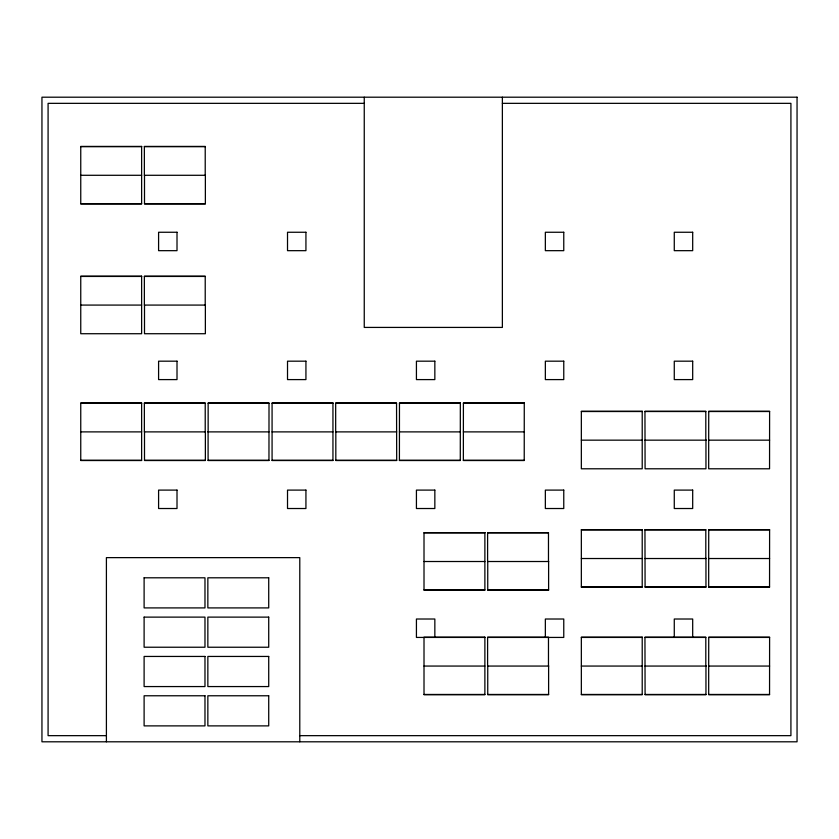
<?xml version="1.0" encoding="UTF-8"?>
<svg xmlns="http://www.w3.org/2000/svg" width="839" height="839" viewBox="0 0 839 839"><rect width="100%" height="100%" fill="white"/><g stroke="black" fill="none" stroke-linecap="round" stroke-linejoin="round"><path stroke-width="1.26" d="M364.252 103.344L48.085 103.344L48.085 735.656L106.406 735.656M502.372 103.344L790.915 103.344L790.915 735.656L299.785 735.656M80.754 146.657L141.623 146.657M144.36 146.657L205.219 146.657M80.754 175.288L141.623 175.288M205.366 175.288L144.36 175.288L144.36 146.416L205.219 146.416L205.219 175.288M80.754 203.688L141.623 203.688M144.497 203.688L205.366 203.688M80.754 276.44L141.623 276.44M144.36 276.44L205.219 276.44M80.754 305.081L141.623 305.081M205.366 305.081L144.36 305.081L144.36 276.209L205.219 276.209L205.219 305.081M80.754 403.244L141.623 403.244M144.36 403.244L205.219 403.244M208.145 403.244L269.015 403.244M272.077 403.244L332.947 403.244M335.673 403.244L396.543 403.244M399.469 403.244L460.338 403.244M463.401 403.244L524.27 403.244M581.343 411.519L642.213 411.519M644.95 411.519L705.809 411.519M708.735 411.519L769.604 411.519M80.754 431.886L141.623 431.886M205.366 431.886L144.36 431.886L144.36 403.014L205.219 403.014L205.219 431.886M208.093 431.886L269.015 431.886M272.077 431.886L332.947 431.886M396.69 431.886L335.673 431.886L335.673 403.014L396.543 403.014L396.69 460.527L335.82 460.527L335.82 431.655M399.416 431.886L460.338 431.886M463.359 431.886L524.27 431.886M581.343 440.16L642.213 440.16M644.95 440.16L705.956 440.16M769.604 440.16L708.682 440.16L708.735 411.278L769.604 411.278L769.552 468.791L708.682 468.791L708.682 439.919M80.754 460.286L141.623 460.286M144.497 460.286L205.366 460.286M208.093 460.286L268.962 460.286M272.077 460.286L332.947 460.286M335.82 460.286L396.69 460.286M399.416 460.286L460.286 460.286M463.359 460.286L524.228 460.286M581.343 529.891L642.213 529.891M644.95 529.891L705.809 529.891M708.735 529.891L769.604 529.891M424.01 532.87L484.879 532.87M487.606 532.87L548.475 532.87M581.343 558.522L642.213 558.522M644.95 558.522L705.956 558.522M769.604 558.522L708.682 558.522L708.735 529.65L769.604 529.65L769.552 587.164L708.682 587.164L708.682 558.292M424.01 561.511L484.879 561.511M548.612 561.511L487.606 561.511L487.606 532.639L548.475 532.639L548.475 561.511M144.109 577.798L204.978 577.798L204.978 607.908L144.109 607.908L144.109 577.798M268.721 577.798L207.852 577.798L207.852 607.908L268.721 607.908L268.721 577.798M581.343 586.933L642.213 586.933M645.086 586.933L705.956 586.933M708.682 586.933L769.552 586.933M424.01 589.911L484.879 589.911M487.742 589.911L548.612 589.911M144.109 617.126L204.978 617.116L204.978 647.236L144.109 647.226L144.109 617.116M268.721 617.126L207.852 617.116L207.852 647.236L268.721 647.236L268.721 617.116M423.8 637.43L416.427 637.43L416.427 619.014L434.843 619.014L434.843 637.43M424.01 637.43L484.879 637.43M487.606 637.43L563.766 637.43L563.766 619.014L545.35 619.014L545.35 637.43M581.343 637.43L642.213 637.43M644.95 637.43L705.809 637.43M708.735 637.43L769.604 637.43M424.01 666.061L484.879 666.061M548.612 666.061L487.606 666.061L487.606 637.189L548.475 637.189L548.475 666.061M581.343 666.061L642.213 666.061M644.95 666.061L705.956 666.061M769.604 666.061L708.682 666.061L708.735 637.189L769.604 637.189L769.552 694.702L708.682 694.702L708.682 665.83M424.01 694.461L484.879 694.461M487.742 694.461L548.612 694.461M581.343 694.461L642.213 694.461M645.086 694.461L705.956 694.461M708.682 694.461L769.552 694.461M705.956 439.919L705.956 468.791L645.086 468.791L644.95 411.278L705.809 411.278L705.809 440.16M705.956 558.292L705.956 587.164L645.086 587.164L644.95 529.65L705.809 529.65L705.809 558.522M705.956 665.83L705.956 694.702L645.086 694.702L644.95 637.189L705.809 637.189L705.809 666.061M692.689 637.43L692.689 619.014L674.273 619.014L674.273 637.43M548.612 561.27L548.612 590.153L487.742 590.153L487.742 561.27M548.612 665.83L548.612 694.702L487.742 694.702L487.742 665.83M502.372 97.198L502.372 327.42L364.252 327.42L364.252 97.198M299.785 741.802L299.785 557.631L106.406 557.631L106.406 741.802M208.145 431.886L208.145 403.014L269.015 403.014L268.962 460.527L208.093 460.527L208.093 431.655M205.366 175.057L205.366 203.929L144.497 203.929L144.497 175.057M205.366 304.84L205.366 333.723L144.497 333.723L144.497 304.84M205.366 431.655L205.366 460.527L144.497 460.527L144.497 431.655M797.05 97.198L41.95 97.198L41.95 741.802L797.05 741.802L797.05 97.198M141.623 146.416L80.754 146.416L80.754 203.929L141.623 203.929L141.623 146.416M177.008 232.256L158.592 232.256L158.592 250.672L177.008 250.672L177.008 232.256M305.931 232.256L287.515 232.256L287.515 250.672L305.931 250.672L305.931 232.256M563.766 232.256L545.35 232.256L545.35 250.672L563.766 250.672L563.766 232.256M692.689 232.256L674.273 232.256L674.273 250.672L692.689 250.672L692.689 232.256M141.623 276.209L80.754 276.209L80.754 333.723L141.623 333.723L141.623 276.209M177.008 361.179L158.592 361.179L158.592 379.595L177.008 379.595L177.008 361.179M305.931 361.179L287.515 361.179L287.515 379.595L305.931 379.595L305.931 361.179M434.843 361.179L416.427 361.179L416.427 379.595L434.843 379.595L434.843 361.179M563.766 361.179L545.35 361.179L545.35 379.595L563.766 379.595L563.766 361.179M692.689 361.179L674.273 361.179L674.273 379.595L692.689 379.595L692.689 361.179M141.623 403.014L80.754 403.014L80.754 460.527L141.623 460.527L141.623 403.014M332.947 403.014L272.077 403.014L272.077 460.527L332.947 460.527L332.947 403.014M460.338 403.014L399.469 403.014L399.416 460.527L460.286 460.527L460.338 403.014M524.27 403.014L463.401 403.014L463.359 460.527L524.228 460.527L524.27 403.014M642.213 411.278L581.343 411.278L581.343 468.791L642.213 468.791L642.213 411.278M177.008 490.102L158.592 490.102L158.592 508.518L177.008 508.518L177.008 490.102M305.931 490.102L287.515 490.102L287.515 508.518L305.931 508.518L305.931 490.102M434.843 490.102L416.427 490.102L416.427 508.518L434.843 508.518L434.843 490.102M563.766 490.102L545.35 490.102L545.35 508.518L563.766 508.518L563.766 490.102M692.689 490.102L674.273 490.102L674.273 508.518L692.689 508.518L692.689 490.102M642.213 529.65L581.343 529.65L581.343 587.164L642.213 587.164L642.213 529.65M484.879 532.639L424.01 532.639L424.01 590.153L484.879 590.153L484.879 532.639M484.879 637.189L424.01 637.189L424.01 694.702L484.879 694.702L484.879 637.189M642.213 637.189L581.343 637.189L581.343 694.702L642.213 694.702L642.213 637.189M204.978 656.444L144.109 656.444L144.109 686.564L204.978 686.564L204.978 656.444M268.721 656.444L207.852 656.444L207.852 686.564L268.721 686.564L268.721 656.444M204.978 695.772L144.109 695.772L144.109 725.882L204.978 725.882L204.978 695.772M268.721 695.772L207.852 695.772L207.852 725.882L268.721 725.882L268.721 695.772"/></g></svg>
